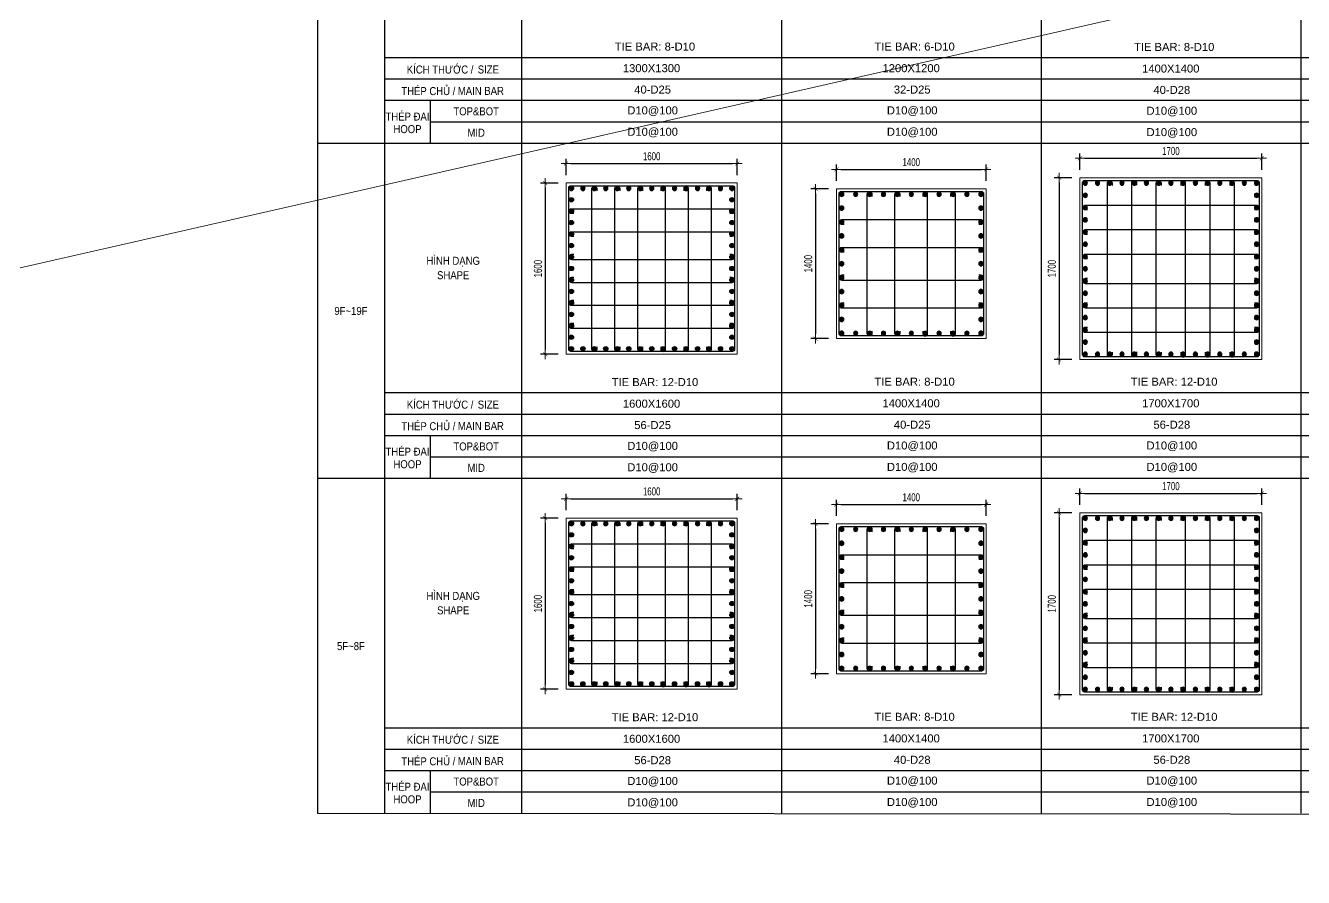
# Model space of a CAD drawing. Header units: millimetres. Extents: x 49323 to 380960, y -6102 to 181761.
# Drawn here: x 327740 to 339682, y 85705 to 93668 of the extents above; entities that cross this region are included whole.
import ezdxf
from ezdxf.enums import TextEntityAlignment as Align

# ---------------------------------------------------------------- set-up
doc = ezdxf.new("R2010")
doc.units = ezdxf.units.MM
doc.linetypes.add('CENTER2', pattern=[1.125, 0.75, -0.125, 0.125, -0.125])
doc.layers.get('Defpoints').update_dxf_attribs({"color": 151, "lineweight": 9})
for name, color, linetype in [('2', 2, 'Continuous'), ('A-ANNO-LEAD', 4, 'Continuous'), ('CEN', 1, 'CENTER2'), ('STL', 3, 'Continuous'), ('TIT1', 3, 'Continuous')]:
    doc.layers.add(name, color=color, linetype=linetype)
for name, color, linetype, lineweight in [('NDC_S_CONTINUOUS', 3, 'Continuous', 20), ('NDC_S_DIM', 1, 'Continuous', 15), ('NDC_S_VN TEXT', 7, 'Continuous', 20)]:
    doc.layers.add(name, color=color, linetype=linetype, lineweight=lineweight)
doc.styles.add('NDC_ARIAL', font='arial.ttf', dxfattribs={"width": 0.85})
doc.styles.add('NDC_DIM', font='', dxfattribs={"width": 0.75})
doc.styles.get('NDC_DIM').set_extended_font_data('Dotum')
doc.dimstyles.new('NDC_dim_30', dxfattribs={"dimscale": 30, "dimtxt": 2.5, "dimasz": 1.5, "dimexe": 1.5, "dimexo": 2.5, "dimgap": 1, "dimtad": 1, "dimdec": 0, "dimzin": 0, "dimdsep": 46, "dimtxsty": 'NDC_DIM', "dimblk": 'DIMMARK', "dimcen": 0.09, "dimdle": 1.2, "dimclrd": 1, "dimclre": 1, "dimclrt": 3, "dimadec": 0, "dimazin": 0, "dimtfac": 1, "dimtdec": 0, "dimtix": 1, "dimtofl": 0, "dimtmove": 0, "dimatfit": 3, "dimfxl": 8, "dimfxlon": 1, "dimtolj": 1, "dimtzin": 0, "dimarcsym": 0})

# ---------------------------------------------------------------- blocks, each defined once
blk = doc.blocks.new('DIMMARK')
at = {"layer": 'NDC_S_DIM', "color": 1}
blk.add_line((-1.5, 0), (1, 0), dxfattribs=at)
at = {"layer": 'NDC_S_DIM', "color": 2, "const_width": 0.1}
blk.add_lwpolyline([(-0.42, -0.42), (0.42, 0.42)], dxfattribs=at)
blk = doc.blocks.new('*D1123')
at = {"layer": 'Defpoints', "color": 0, "ltscale": 40, "transparency": 16777216}
for p in [(334391, 89245), (332791, 89064), (334391, 89064)]:
    blk.add_point(p, dxfattribs=at)
at = {"layer": 'NDC_S_DIM', "color": 1, "lineweight": -2, "ltscale": 40, "transparency": 16777216}
for p, q in [((332791, 89139), (332791, 89290)), ((332836, 89245), (334346, 89245)), ((334391, 89139), (334391, 89290))]:
    blk.add_line(p, q, dxfattribs=at)
at = {"layer": 'NDC_S_DIM', "color": 1, "lineweight": -2, "ltscale": 40, "transparency": 16777216, "xscale": 45, "yscale": 45, "zscale": 45, "rotation": 180}
blk.add_blockref('DIMMARK', (332791, 89245), dxfattribs=at)
at = {"layer": 'NDC_S_DIM', "color": 1, "lineweight": -2, "ltscale": 40, "transparency": 16777216, "xscale": 45, "yscale": 45, "zscale": 45}
blk.add_blockref('DIMMARK', (334391, 89245), dxfattribs=at)
at = {"layer": 'NDC_S_DIM', "color": 3, "ltscale": 40, "transparency": 16777216, "insert": (333591, 89313), "char_height": 75, "attachment_point": 5, "style": 'NDC_DIM'}
blk.add_mtext('\\A1;1600', dxfattribs=at)
blk = doc.blocks.new('*D1124')
at = {"layer": 'Defpoints', "color": 0, "ltscale": 40, "transparency": 16777216}
for p in [(332791, 89064), (332596, 87464), (332791, 87464)]:
    blk.add_point(p, dxfattribs=at)
at = {"layer": 'NDC_S_DIM', "color": 1, "lineweight": -2, "ltscale": 40, "transparency": 16777216}
for p, q in [((332716, 89064), (332551, 89064)), ((332596, 89019), (332596, 87509)), ((332716, 87464), (332551, 87464))]:
    blk.add_line(p, q, dxfattribs=at)
at = {"layer": 'NDC_S_DIM', "color": 1, "lineweight": -2, "ltscale": 40, "transparency": 16777216, "xscale": 45, "yscale": 45, "zscale": 45}
for p, rotation in [((332596, 89064), 90), ((332596, 87464), 270)]:
    blk.add_blockref('DIMMARK', p, dxfattribs=dict(at, rotation=rotation))
at = {"layer": 'NDC_S_DIM', "color": 3, "ltscale": 40, "transparency": 16777216, "insert": (332528, 88264), "char_height": 75, "attachment_point": 5, "rotation": 90, "style": 'NDC_DIM'}
blk.add_mtext('\\A1;1600', dxfattribs=at)
blk = doc.blocks.new('8')
at = {"layer": '2'}
blk.add_hatch(color=256, dxfattribs=at).paths.add_polyline_path([(20, 0, 0.386127), (2, 20), (-2, 20, 0.386127), (-20, 0, 1)])
blk.add_circle((0, 0), 20, dxfattribs=at)
blk = doc.blocks.new('5')
at = {"layer": 'CEN', "rotation": 180}
blk.add_blockref('8', (0, 0), dxfattribs=at)
blk = doc.blocks.new('*U1111')
at = {"layer": 'STL', "xscale": -1, "rotation": 270}
blk.add_blockref('5', (0, 0), dxfattribs=at)
blk = doc.blocks.new('*U1112')
at = {"layer": 'NDC_S_DIM', "color": 0, "linetype": 'ByBlock', "lineweight": -2, "transparency": 16777216}
for p in [(308770, 80184), (308877, 80184), (308984, 80184), (309091, 80184), (309199, 80184), (309306, 80184), (309413, 80184), (309520, 80184), (309627, 80184), (309734, 80184), (309842, 80184), (309949, 80184), (310056, 80184), (310163, 80184), (310270, 80184)]:
    blk.add_blockref('*U1111', p, dxfattribs=at)
blk = doc.blocks.new('*U1113')
at = {"layer": 'STL', "xscale": -1, "rotation": 270}
blk.add_blockref('5', (0, 0), dxfattribs=at)
blk = doc.blocks.new('*U1114')
at = {"layer": 'NDC_S_DIM', "color": 0, "linetype": 'ByBlock', "lineweight": -2, "transparency": 16777216}
for p in [(308770, 80184), (308877, 80184), (308984, 80184), (309091, 80184), (309199, 80184), (309306, 80184), (309413, 80184), (309520, 80184), (309627, 80184), (309734, 80184), (309842, 80184), (309949, 80184), (310056, 80184), (310163, 80184), (310270, 80184)]:
    blk.add_blockref('*U1113', p, dxfattribs=at)
blk = doc.blocks.new('*U1107')
at = {"layer": 'STL', "xscale": -1, "rotation": 270}
blk.add_blockref('5', (0, 0), dxfattribs=at)
blk = doc.blocks.new('*U1108')
at = {"layer": 'NDC_S_DIM', "color": 0, "linetype": 'ByBlock', "lineweight": -2, "transparency": 16777216}
for p in [(308770, 80184), (308877, 80184), (308984, 80184), (309091, 80184), (309199, 80184), (309306, 80184), (309413, 80184), (309520, 80184), (309627, 80184), (309734, 80184), (309842, 80184), (309949, 80184), (310056, 80184), (310163, 80184), (310270, 80184)]:
    blk.add_blockref('*U1107', p, dxfattribs=at)
blk = doc.blocks.new('*U1109')
at = {"layer": 'STL', "xscale": -1, "rotation": 270}
blk.add_blockref('5', (0, 0), dxfattribs=at)
blk = doc.blocks.new('*U1110')
at = {"layer": 'NDC_S_DIM', "color": 0, "linetype": 'ByBlock', "lineweight": -2, "transparency": 16777216}
for p in [(308770, 80184), (308877, 80184), (308984, 80184), (309091, 80184), (309199, 80184), (309306, 80184), (309413, 80184), (309520, 80184), (309627, 80184), (309734, 80184), (309842, 80184), (309949, 80184), (310056, 80184), (310163, 80184), (310270, 80184)]:
    blk.add_blockref('*U1109', p, dxfattribs=at)
blk = doc.blocks.new('*D1125')
at = {"layer": 'Defpoints', "color": 0, "ltscale": 40, "transparency": 16777216}
for p in [(334391, 92378), (332791, 92196), (334391, 92196)]:
    blk.add_point(p, dxfattribs=at)
at = {"layer": 'NDC_S_DIM', "color": 1, "lineweight": -2, "ltscale": 40, "transparency": 16777216}
for p, q in [((332791, 92271), (332791, 92423)), ((332836, 92378), (334346, 92378)), ((334391, 92271), (334391, 92423))]:
    blk.add_line(p, q, dxfattribs=at)
at = {"layer": 'NDC_S_DIM', "color": 1, "lineweight": -2, "ltscale": 40, "transparency": 16777216, "xscale": 45, "yscale": 45, "zscale": 45, "rotation": 180}
blk.add_blockref('DIMMARK', (332791, 92378), dxfattribs=at)
at = {"layer": 'NDC_S_DIM', "color": 1, "lineweight": -2, "ltscale": 40, "transparency": 16777216, "xscale": 45, "yscale": 45, "zscale": 45}
blk.add_blockref('DIMMARK', (334391, 92378), dxfattribs=at)
at = {"layer": 'NDC_S_DIM', "color": 3, "ltscale": 40, "transparency": 16777216, "insert": (333591, 92446), "char_height": 75, "attachment_point": 5, "style": 'NDC_DIM'}
blk.add_mtext('\\A1;1600', dxfattribs=at)
blk = doc.blocks.new('*D1126')
at = {"layer": 'Defpoints', "color": 0, "ltscale": 40, "transparency": 16777216}
for p in [(332791, 92196), (332596, 90596), (332791, 90596)]:
    blk.add_point(p, dxfattribs=at)
at = {"layer": 'NDC_S_DIM', "color": 1, "lineweight": -2, "ltscale": 40, "transparency": 16777216}
for p, q in [((332716, 92196), (332551, 92196)), ((332596, 92151), (332596, 90641)), ((332716, 90596), (332551, 90596))]:
    blk.add_line(p, q, dxfattribs=at)
at = {"layer": 'NDC_S_DIM', "color": 1, "lineweight": -2, "ltscale": 40, "transparency": 16777216, "xscale": 45, "yscale": 45, "zscale": 45}
for p, rotation in [((332596, 92196), 90), ((332596, 90596), 270)]:
    blk.add_blockref('DIMMARK', p, dxfattribs=dict(at, rotation=rotation))
at = {"layer": 'NDC_S_DIM', "color": 3, "ltscale": 40, "transparency": 16777216, "insert": (332528, 91396), "char_height": 75, "attachment_point": 5, "rotation": 90, "style": 'NDC_DIM'}
blk.add_mtext('\\A1;1600', dxfattribs=at)
blk = doc.blocks.new('*U1103')
at = {"layer": 'STL', "xscale": -1, "rotation": 270}
blk.add_blockref('5', (0, 0), dxfattribs=at)
blk = doc.blocks.new('*U1104')
at = {"layer": 'NDC_S_DIM', "color": 0, "linetype": 'ByBlock', "lineweight": -2, "transparency": 16777216}
for p in [(308770, 80184), (308877, 80184), (308984, 80184), (309091, 80184), (309199, 80184), (309306, 80184), (309413, 80184), (309520, 80184), (309627, 80184), (309734, 80184), (309842, 80184), (309949, 80184), (310056, 80184), (310163, 80184), (310270, 80184)]:
    blk.add_blockref('*U1103', p, dxfattribs=at)
blk = doc.blocks.new('*U1105')
at = {"layer": 'STL', "xscale": -1, "rotation": 270}
blk.add_blockref('5', (0, 0), dxfattribs=at)
blk = doc.blocks.new('*U1106')
at = {"layer": 'NDC_S_DIM', "color": 0, "linetype": 'ByBlock', "lineweight": -2, "transparency": 16777216}
for p in [(308770, 80184), (308877, 80184), (308984, 80184), (309091, 80184), (309199, 80184), (309306, 80184), (309413, 80184), (309520, 80184), (309627, 80184), (309734, 80184), (309842, 80184), (309949, 80184), (310056, 80184), (310163, 80184), (310270, 80184)]:
    blk.add_blockref('*U1105', p, dxfattribs=at)
blk = doc.blocks.new('*U1115')
at = {"layer": 'STL', "xscale": -1, "rotation": 270}
blk.add_blockref('5', (0, 0), dxfattribs=at)
blk = doc.blocks.new('*U1116')
at = {"layer": 'NDC_S_DIM', "color": 0, "linetype": 'ByBlock', "lineweight": -2, "transparency": 16777216}
for p in [(308770, 80184), (308877, 80184), (308984, 80184), (309091, 80184), (309199, 80184), (309306, 80184), (309413, 80184), (309520, 80184), (309627, 80184), (309734, 80184), (309842, 80184), (309949, 80184), (310056, 80184), (310163, 80184), (310270, 80184)]:
    blk.add_blockref('*U1115', p, dxfattribs=at)
blk = doc.blocks.new('*U1101')
at = {"layer": 'STL', "xscale": -1, "rotation": 270}
blk.add_blockref('5', (0, 0), dxfattribs=at)
blk = doc.blocks.new('*U1102')
at = {"layer": 'NDC_S_DIM', "color": 0, "linetype": 'ByBlock', "lineweight": -2, "transparency": 16777216}
for p in [(308770, 80184), (308877, 80184), (308984, 80184), (309091, 80184), (309199, 80184), (309306, 80184), (309413, 80184), (309520, 80184), (309627, 80184), (309734, 80184), (309842, 80184), (309949, 80184), (310056, 80184), (310163, 80184), (310270, 80184)]:
    blk.add_blockref('*U1101', p, dxfattribs=at)
blk = doc.blocks.new('*D1171')
at = {"layer": 'Defpoints', "color": 0, "ltscale": 40, "transparency": 16777216}
for p in [(336717, 89191), (335317, 89009), (336717, 89009)]:
    blk.add_point(p, dxfattribs=at)
at = {"layer": 'NDC_S_DIM', "color": 1, "lineweight": -2, "ltscale": 40, "transparency": 16777216}
for p, q in [((335317, 89084), (335317, 89236)), ((336717, 89084), (336717, 89236)), ((335362, 89191), (336672, 89191))]:
    blk.add_line(p, q, dxfattribs=at)
at = {"layer": 'NDC_S_DIM', "color": 1, "lineweight": -2, "ltscale": 40, "transparency": 16777216, "xscale": 45, "yscale": 45, "zscale": 45, "rotation": 180}
blk.add_blockref('DIMMARK', (335317, 89191), dxfattribs=at)
at = {"layer": 'NDC_S_DIM', "color": 1, "lineweight": -2, "ltscale": 40, "transparency": 16777216, "xscale": 45, "yscale": 45, "zscale": 45}
blk.add_blockref('DIMMARK', (336717, 89191), dxfattribs=at)
at = {"layer": 'NDC_S_DIM', "color": 3, "ltscale": 40, "transparency": 16777216, "insert": (336017, 89258), "char_height": 75, "attachment_point": 5, "style": 'NDC_DIM'}
blk.add_mtext('\\A1;1400', dxfattribs=at)
blk = doc.blocks.new('*D1172')
at = {"layer": 'Defpoints', "color": 0, "ltscale": 40, "transparency": 16777216}
for p in [(335317, 89009), (335122, 87609), (335317, 87609)]:
    blk.add_point(p, dxfattribs=at)
at = {"layer": 'NDC_S_DIM', "color": 1, "lineweight": -2, "ltscale": 40, "transparency": 16777216}
for p, q in [((335242, 89009), (335077, 89009)), ((335122, 88964), (335122, 87654)), ((335242, 87609), (335077, 87609))]:
    blk.add_line(p, q, dxfattribs=at)
at = {"layer": 'NDC_S_DIM', "color": 1, "lineweight": -2, "ltscale": 40, "transparency": 16777216, "xscale": 45, "yscale": 45, "zscale": 45}
for p, rotation in [((335122, 89009), 90), ((335122, 87609), 270)]:
    blk.add_blockref('DIMMARK', p, dxfattribs=dict(at, rotation=rotation))
at = {"layer": 'NDC_S_DIM', "color": 3, "ltscale": 40, "transparency": 16777216, "insert": (335054, 88309), "char_height": 75, "attachment_point": 5, "rotation": 90, "style": 'NDC_DIM'}
blk.add_mtext('\\A1;1400', dxfattribs=at)
blk = doc.blocks.new('*U1141')
at = {"layer": 'STL', "xscale": -1, "rotation": 270}
blk.add_blockref('5', (0, 0), dxfattribs=at)
blk = doc.blocks.new('*U1142')
at = {"layer": 'NDC_S_DIM', "color": 0, "linetype": 'ByBlock', "lineweight": -2, "transparency": 16777216}
for p in [(306344, 79984), (306474, 79984), (306604, 79984), (306734, 79984), (306864, 79984), (306994, 79984), (307124, 79984), (307254, 79984), (307384, 79984), (307514, 79984), (307644, 79984)]:
    blk.add_blockref('*U1141', p, dxfattribs=at)
blk = doc.blocks.new('*U1133')
at = {"layer": 'STL', "xscale": -1, "rotation": 270}
blk.add_blockref('5', (0, 0), dxfattribs=at)
blk = doc.blocks.new('*U1134')
at = {"layer": 'NDC_S_DIM', "color": 0, "linetype": 'ByBlock', "lineweight": -2, "transparency": 16777216}
for p in [(306344, 79984), (306474, 79984), (306604, 79984), (306734, 79984), (306864, 79984), (306994, 79984), (307124, 79984), (307254, 79984), (307384, 79984), (307514, 79984), (307644, 79984)]:
    blk.add_blockref('*U1133', p, dxfattribs=at)
blk = doc.blocks.new('*U1137')
at = {"layer": 'STL', "xscale": -1, "rotation": 270}
blk.add_blockref('5', (0, 0), dxfattribs=at)
blk = doc.blocks.new('*U1138')
at = {"layer": 'NDC_S_DIM', "color": 0, "linetype": 'ByBlock', "lineweight": -2, "transparency": 16777216}
for p in [(306344, 79984), (306474, 79984), (306604, 79984), (306734, 79984), (306864, 79984), (306994, 79984), (307124, 79984), (307254, 79984), (307384, 79984), (307514, 79984), (307644, 79984)]:
    blk.add_blockref('*U1137', p, dxfattribs=at)
blk = doc.blocks.new('*U1139')
at = {"layer": 'STL', "xscale": -1, "rotation": 270}
blk.add_blockref('5', (0, 0), dxfattribs=at)
blk = doc.blocks.new('*U1140')
at = {"layer": 'NDC_S_DIM', "color": 0, "linetype": 'ByBlock', "lineweight": -2, "transparency": 16777216}
for p in [(306344, 79984), (306474, 79984), (306604, 79984), (306734, 79984), (306864, 79984), (306994, 79984), (307124, 79984), (307254, 79984), (307384, 79984), (307514, 79984), (307644, 79984)]:
    blk.add_blockref('*U1139', p, dxfattribs=at)
blk = doc.blocks.new('*D1169')
at = {"layer": 'Defpoints', "color": 0, "ltscale": 40, "transparency": 16777216}
for p in [(336717, 92324), (335317, 92142), (336717, 92142)]:
    blk.add_point(p, dxfattribs=at)
at = {"layer": 'NDC_S_DIM', "color": 1, "lineweight": -2, "ltscale": 40, "transparency": 16777216}
for p, q in [((335317, 92217), (335317, 92369)), ((335362, 92324), (336672, 92324)), ((336717, 92217), (336717, 92369))]:
    blk.add_line(p, q, dxfattribs=at)
at = {"layer": 'NDC_S_DIM', "color": 1, "lineweight": -2, "ltscale": 40, "transparency": 16777216, "xscale": 45, "yscale": 45, "zscale": 45, "rotation": 180}
blk.add_blockref('DIMMARK', (335317, 92324), dxfattribs=at)
at = {"layer": 'NDC_S_DIM', "color": 1, "lineweight": -2, "ltscale": 40, "transparency": 16777216, "xscale": 45, "yscale": 45, "zscale": 45}
blk.add_blockref('DIMMARK', (336717, 92324), dxfattribs=at)
at = {"layer": 'NDC_S_DIM', "color": 3, "ltscale": 40, "transparency": 16777216, "insert": (336017, 92391), "char_height": 75, "attachment_point": 5, "style": 'NDC_DIM'}
blk.add_mtext('\\A1;1400', dxfattribs=at)
blk = doc.blocks.new('*D1170')
at = {"layer": 'Defpoints', "color": 0, "ltscale": 40, "transparency": 16777216}
for p in [(335317, 92142), (335122, 90742), (335317, 90742)]:
    blk.add_point(p, dxfattribs=at)
at = {"layer": 'NDC_S_DIM', "color": 1, "lineweight": -2, "ltscale": 40, "transparency": 16777216}
for p, q in [((335242, 92142), (335077, 92142)), ((335122, 92097), (335122, 90787)), ((335242, 90742), (335077, 90742))]:
    blk.add_line(p, q, dxfattribs=at)
at = {"layer": 'NDC_S_DIM', "color": 1, "lineweight": -2, "ltscale": 40, "transparency": 16777216, "xscale": 45, "yscale": 45, "zscale": 45}
for p, rotation in [((335122, 92142), 90), ((335122, 90742), 270)]:
    blk.add_blockref('DIMMARK', p, dxfattribs=dict(at, rotation=rotation))
at = {"layer": 'NDC_S_DIM', "color": 3, "ltscale": 40, "transparency": 16777216, "insert": (335054, 91442), "char_height": 75, "attachment_point": 5, "rotation": 90, "style": 'NDC_DIM'}
blk.add_mtext('\\A1;1400', dxfattribs=at)
blk = doc.blocks.new('*U1129')
at = {"layer": 'STL', "xscale": -1, "rotation": 270}
blk.add_blockref('5', (0, 0), dxfattribs=at)
blk = doc.blocks.new('*U1130')
at = {"layer": 'NDC_S_DIM', "color": 0, "linetype": 'ByBlock', "lineweight": -2, "transparency": 16777216}
for p in [(306344, 79984), (306474, 79984), (306604, 79984), (306734, 79984), (306864, 79984), (306994, 79984), (307124, 79984), (307254, 79984), (307384, 79984), (307514, 79984), (307644, 79984)]:
    blk.add_blockref('*U1129', p, dxfattribs=at)
blk = doc.blocks.new('*U1131')
at = {"layer": 'STL', "xscale": -1, "rotation": 270}
blk.add_blockref('5', (0, 0), dxfattribs=at)
blk = doc.blocks.new('*U1132')
at = {"layer": 'NDC_S_DIM', "color": 0, "linetype": 'ByBlock', "lineweight": -2, "transparency": 16777216}
for p in [(306344, 79984), (306474, 79984), (306604, 79984), (306734, 79984), (306864, 79984), (306994, 79984), (307124, 79984), (307254, 79984), (307384, 79984), (307514, 79984), (307644, 79984)]:
    blk.add_blockref('*U1131', p, dxfattribs=at)
blk = doc.blocks.new('*U1135')
at = {"layer": 'STL', "xscale": -1, "rotation": 270}
blk.add_blockref('5', (0, 0), dxfattribs=at)
blk = doc.blocks.new('*U1136')
at = {"layer": 'NDC_S_DIM', "color": 0, "linetype": 'ByBlock', "lineweight": -2, "transparency": 16777216}
for p in [(306344, 79984), (306474, 79984), (306604, 79984), (306734, 79984), (306864, 79984), (306994, 79984), (307124, 79984), (307254, 79984), (307384, 79984), (307514, 79984), (307644, 79984)]:
    blk.add_blockref('*U1135', p, dxfattribs=at)
blk = doc.blocks.new('*U1127')
at = {"layer": 'STL', "xscale": -1, "rotation": 270}
blk.add_blockref('5', (0, 0), dxfattribs=at)
blk = doc.blocks.new('*U1128')
at = {"layer": 'NDC_S_DIM', "color": 0, "linetype": 'ByBlock', "lineweight": -2, "transparency": 16777216}
for p in [(306344, 79984), (306474, 79984), (306604, 79984), (306734, 79984), (306864, 79984), (306994, 79984), (307124, 79984), (307254, 79984), (307384, 79984), (307514, 79984), (307644, 79984)]:
    blk.add_blockref('*U1127', p, dxfattribs=at)
blk = doc.blocks.new('*U1179')
at = {"layer": 'STL', "xscale": -1, "rotation": 270}
blk.add_blockref('5', (0, 0), dxfattribs=at)
blk = doc.blocks.new('*U1180')
at = {"layer": 'NDC_S_DIM', "color": 0, "linetype": 'ByBlock', "lineweight": -2, "transparency": 16777216}
for p in [(299693, 70168), (299807, 70168), (299921, 70168), (300036, 70168), (300150, 70168), (300264, 70168), (300379, 70168), (300493, 70168), (300607, 70168), (300722, 70168), (300836, 70168), (300950, 70168), (301065, 70168), (301179, 70168), (301293, 70168)]:
    blk.add_blockref('*U1179', p, dxfattribs=at)
blk = doc.blocks.new('*U1181')
at = {"layer": 'STL', "xscale": -1, "rotation": 270}
blk.add_blockref('5', (0, 0), dxfattribs=at)
blk = doc.blocks.new('*U1182')
at = {"layer": 'NDC_S_DIM', "color": 0, "linetype": 'ByBlock', "lineweight": -2, "transparency": 16777216}
for p in [(299693, 70168), (299807, 70168), (299921, 70168), (300036, 70168), (300150, 70168), (300264, 70168), (300379, 70168), (300493, 70168), (300607, 70168), (300722, 70168), (300836, 70168), (300950, 70168), (301065, 70168), (301179, 70168), (301293, 70168)]:
    blk.add_blockref('*U1181', p, dxfattribs=at)
blk = doc.blocks.new('*U1183')
at = {"layer": 'STL', "xscale": -1, "rotation": 270}
blk.add_blockref('5', (0, 0), dxfattribs=at)
blk = doc.blocks.new('*U1184')
at = {"layer": 'NDC_S_DIM', "color": 0, "linetype": 'ByBlock', "lineweight": -2, "transparency": 16777216}
for p in [(299693, 70168), (299807, 70168), (299921, 70168), (300036, 70168), (300150, 70168), (300264, 70168), (300379, 70168), (300493, 70168), (300607, 70168), (300722, 70168), (300836, 70168), (300950, 70168), (301065, 70168), (301179, 70168), (301293, 70168)]:
    blk.add_blockref('*U1183', p, dxfattribs=at)
blk = doc.blocks.new('*U1177')
at = {"layer": 'STL', "xscale": -1, "rotation": 270}
blk.add_blockref('5', (0, 0), dxfattribs=at)
blk = doc.blocks.new('*U1178')
at = {"layer": 'NDC_S_DIM', "color": 0, "linetype": 'ByBlock', "lineweight": -2, "transparency": 16777216}
for p in [(299693, 70168), (299807, 70168), (299921, 70168), (300036, 70168), (300150, 70168), (300264, 70168), (300379, 70168), (300493, 70168), (300607, 70168), (300722, 70168), (300836, 70168), (300950, 70168), (301065, 70168), (301179, 70168), (301293, 70168)]:
    blk.add_blockref('*U1177', p, dxfattribs=at)
blk = doc.blocks.new('*D1185')
at = {"layer": 'Defpoints', "color": 0, "ltscale": 40, "transparency": 16777216}
for p in [(339293, 89295), (337593, 89113), (339293, 89113)]:
    blk.add_point(p, dxfattribs=at)
at = {"layer": 'NDC_S_DIM', "color": 1, "lineweight": -2, "ltscale": 40, "transparency": 16777216}
for p, q in [((337593, 89188), (337593, 89340)), ((339293, 89188), (339293, 89340)), ((337638, 89295), (339248, 89295))]:
    blk.add_line(p, q, dxfattribs=at)
at = {"layer": 'NDC_S_DIM', "color": 1, "lineweight": -2, "ltscale": 40, "transparency": 16777216, "xscale": 45, "yscale": 45, "zscale": 45, "rotation": 180}
blk.add_blockref('DIMMARK', (337593, 89295), dxfattribs=at)
at = {"layer": 'NDC_S_DIM', "color": 1, "lineweight": -2, "ltscale": 40, "transparency": 16777216, "xscale": 45, "yscale": 45, "zscale": 45}
blk.add_blockref('DIMMARK', (339293, 89295), dxfattribs=at)
at = {"layer": 'NDC_S_DIM', "color": 3, "ltscale": 40, "transparency": 16777216, "insert": (338443, 89362), "char_height": 75, "attachment_point": 5, "style": 'NDC_DIM'}
blk.add_mtext('\\A1;1700', dxfattribs=at)
blk = doc.blocks.new('*D1186')
at = {"layer": 'Defpoints', "color": 0, "ltscale": 40, "transparency": 16777216}
for p in [(337593, 89113), (337398, 87413), (337593, 87413)]:
    blk.add_point(p, dxfattribs=at)
at = {"layer": 'NDC_S_DIM', "color": 1, "lineweight": -2, "ltscale": 40, "transparency": 16777216}
for p, q in [((337518, 89113), (337353, 89113)), ((337398, 89068), (337398, 87458)), ((337518, 87413), (337353, 87413))]:
    blk.add_line(p, q, dxfattribs=at)
at = {"layer": 'NDC_S_DIM', "color": 1, "lineweight": -2, "ltscale": 40, "transparency": 16777216, "xscale": 45, "yscale": 45, "zscale": 45}
for p, rotation in [((337398, 89113), 90), ((337398, 87413), 270)]:
    blk.add_blockref('DIMMARK', p, dxfattribs=dict(at, rotation=rotation))
at = {"layer": 'NDC_S_DIM', "color": 3, "ltscale": 40, "transparency": 16777216, "insert": (337331, 88263), "char_height": 75, "attachment_point": 5, "rotation": 90, "style": 'NDC_DIM'}
blk.add_mtext('\\A1;1700', dxfattribs=at)
blk = doc.blocks.new('*U1189')
at = {"layer": 'STL', "xscale": -1, "rotation": 270}
blk.add_blockref('5', (0, 0), dxfattribs=at)
blk = doc.blocks.new('*U1190')
at = {"layer": 'NDC_S_DIM', "color": 0, "linetype": 'ByBlock', "lineweight": -2, "transparency": 16777216}
for p in [(299693, 70168), (299807, 70168), (299921, 70168), (300036, 70168), (300150, 70168), (300264, 70168), (300379, 70168), (300493, 70168), (300607, 70168), (300722, 70168), (300836, 70168), (300950, 70168), (301065, 70168), (301179, 70168), (301293, 70168)]:
    blk.add_blockref('*U1189', p, dxfattribs=at)
blk = doc.blocks.new('*U1191')
at = {"layer": 'STL', "xscale": -1, "rotation": 270}
blk.add_blockref('5', (0, 0), dxfattribs=at)
blk = doc.blocks.new('*U1192')
at = {"layer": 'NDC_S_DIM', "color": 0, "linetype": 'ByBlock', "lineweight": -2, "transparency": 16777216}
for p in [(299693, 70168), (299807, 70168), (299921, 70168), (300036, 70168), (300150, 70168), (300264, 70168), (300379, 70168), (300493, 70168), (300607, 70168), (300722, 70168), (300836, 70168), (300950, 70168), (301065, 70168), (301179, 70168), (301293, 70168)]:
    blk.add_blockref('*U1191', p, dxfattribs=at)
blk = doc.blocks.new('*U1193')
at = {"layer": 'STL', "xscale": -1, "rotation": 270}
blk.add_blockref('5', (0, 0), dxfattribs=at)
blk = doc.blocks.new('*U1194')
at = {"layer": 'NDC_S_DIM', "color": 0, "linetype": 'ByBlock', "lineweight": -2, "transparency": 16777216}
for p in [(299693, 70168), (299807, 70168), (299921, 70168), (300036, 70168), (300150, 70168), (300264, 70168), (300379, 70168), (300493, 70168), (300607, 70168), (300722, 70168), (300836, 70168), (300950, 70168), (301065, 70168), (301179, 70168), (301293, 70168)]:
    blk.add_blockref('*U1193', p, dxfattribs=at)
blk = doc.blocks.new('*U1187')
at = {"layer": 'STL', "xscale": -1, "rotation": 270}
blk.add_blockref('5', (0, 0), dxfattribs=at)
blk = doc.blocks.new('*U1188')
at = {"layer": 'NDC_S_DIM', "color": 0, "linetype": 'ByBlock', "lineweight": -2, "transparency": 16777216}
for p in [(299693, 70168), (299807, 70168), (299921, 70168), (300036, 70168), (300150, 70168), (300264, 70168), (300379, 70168), (300493, 70168), (300607, 70168), (300722, 70168), (300836, 70168), (300950, 70168), (301065, 70168), (301179, 70168), (301293, 70168)]:
    blk.add_blockref('*U1187', p, dxfattribs=at)
blk = doc.blocks.new('*D1195')
at = {"layer": 'Defpoints', "color": 0, "ltscale": 40, "transparency": 16777216}
for p in [(339293, 92427), (337593, 92246), (339293, 92246)]:
    blk.add_point(p, dxfattribs=at)
at = {"layer": 'NDC_S_DIM', "color": 1, "lineweight": -2, "ltscale": 40, "transparency": 16777216}
for p, q in [((337593, 92321), (337593, 92472)), ((339293, 92321), (339293, 92472)), ((337638, 92427), (339248, 92427))]:
    blk.add_line(p, q, dxfattribs=at)
at = {"layer": 'NDC_S_DIM', "color": 1, "lineweight": -2, "ltscale": 40, "transparency": 16777216, "xscale": 45, "yscale": 45, "zscale": 45, "rotation": 180}
blk.add_blockref('DIMMARK', (337593, 92427), dxfattribs=at)
at = {"layer": 'NDC_S_DIM', "color": 1, "lineweight": -2, "ltscale": 40, "transparency": 16777216, "xscale": 45, "yscale": 45, "zscale": 45}
blk.add_blockref('DIMMARK', (339293, 92427), dxfattribs=at)
at = {"layer": 'NDC_S_DIM', "color": 3, "ltscale": 40, "transparency": 16777216, "insert": (338443, 92495), "char_height": 75, "attachment_point": 5, "style": 'NDC_DIM'}
blk.add_mtext('\\A1;1700', dxfattribs=at)
blk = doc.blocks.new('*D1196')
at = {"layer": 'Defpoints', "color": 0, "ltscale": 40, "transparency": 16777216}
for p in [(337593, 92246), (337398, 90546), (337593, 90546)]:
    blk.add_point(p, dxfattribs=at)
at = {"layer": 'NDC_S_DIM', "color": 1, "lineweight": -2, "ltscale": 40, "transparency": 16777216}
for p, q in [((337518, 92246), (337353, 92246)), ((337398, 92201), (337398, 90591)), ((337518, 90546), (337353, 90546))]:
    blk.add_line(p, q, dxfattribs=at)
at = {"layer": 'NDC_S_DIM', "color": 1, "lineweight": -2, "ltscale": 40, "transparency": 16777216, "xscale": 45, "yscale": 45, "zscale": 45}
for p, rotation in [((337398, 92246), 90), ((337398, 90546), 270)]:
    blk.add_blockref('DIMMARK', p, dxfattribs=dict(at, rotation=rotation))
at = {"layer": 'NDC_S_DIM', "color": 3, "ltscale": 40, "transparency": 16777216, "insert": (337331, 91396), "char_height": 75, "attachment_point": 5, "rotation": 90, "style": 'NDC_DIM'}
blk.add_mtext('\\A1;1700', dxfattribs=at)

msp = doc.modelspace()

# ---------------------------------------------------------------- linework, layer by layer
at = {"layer": '2', "lineweight": -2, "ltscale": 1000}
for points in [[(339268.5, 92200.7), (339268.5, 90590.7, -0.4142136), (339248.5, 90570.7), (337638.5, 90570.7, -0.4142136), (337618.5, 90590.7), (337618.5, 92200.7, -0.4142136), (337638.5, 92220.7), (339248.5, 92220.7, -0.4142136)], [(334366.3, 92151.4), (334366.3, 90641.4, -0.4142136), (334346.3, 90621.4), (332836.3, 90621.4, -0.4142136), (332816.3, 90641.4), (332816.3, 92151.4, -0.4142136), (332836.3, 92171.4), (334346.3, 92171.4, -0.4142136)], [(336692.4, 92097), (336692.4, 90787, -0.4142136), (336672.4, 90767), (335362.4, 90767, -0.4142136), (335342.4, 90787), (335342.4, 92097, -0.4142136), (335362.4, 92117), (336672.4, 92117, -0.4142136)], [(334366.3, 89018.7), (334366.3, 87508.7, -0.4142136), (334346.3, 87488.7), (332836.3, 87488.7, -0.4142136), (332816.3, 87508.7), (332816.3, 89018.7, -0.4142136), (332836.3, 89038.7), (334346.3, 89038.7, -0.4142136)], [(336692.4, 88964.3), (336692.4, 87654.3, -0.4142136), (336672.4, 87634.3), (335362.4, 87634.3, -0.4142136), (335342.4, 87654.3), (335342.4, 88964.3, -0.4142136), (335362.4, 88984.3), (336672.4, 88984.3, -0.4142136)], [(339268.5, 89068), (339268.5, 87458, -0.4142136), (339248.5, 87438), (337638.5, 87438, -0.4142136), (337618.5, 87458), (337618.5, 89068, -0.4142136), (337638.5, 89088), (339248.5, 89088, -0.4142136)]]:
    msp.add_lwpolyline(points, format="xyb", close=True, dxfattribs=at)
at = {"layer": '2'}
for points in [[(337894.4, 90615.3), (337894.4, 90593.2, -1), (337849.4, 90593.2), (337849.4, 92195.2, -1), (337894.4, 92195.2), (337894.4, 92173.1)], [(338123, 90616.8), (338123, 90594.7, -1), (338078, 90594.7), (338078, 92196.7, -1), (338123, 92196.7), (338123, 92174.6)], [(338351.7, 90615.3), (338351.7, 90593.2, -1), (338306.7, 90593.2), (338306.7, 92195.2, -1), (338351.7, 92195.2), (338351.7, 92173.1)], [(338535.3, 90615.3), (338535.3, 90593.2, 1), (338580.3, 90593.2), (338580.3, 92195.2, 1), (338535.3, 92195.2), (338535.3, 92173.1)], [(338763.9, 90615.3), (338763.9, 90593.2, 1), (338809, 90593.2), (338809, 92195.2, 1), (338763.9, 92195.2), (338763.9, 92173.1)], [(338992.6, 90615.3), (338992.6, 90593.2, 1), (339037.6, 90593.2), (339037.6, 92195.2, 1), (338992.6, 92195.2), (338992.6, 92173.1)], [(333077.9, 90666.1), (333077.9, 90643.9, -1), (333032.9, 90643.9), (333032.9, 92145.9, -1), (333077.9, 92145.9), (333077.9, 92123.8)], [(333292.3, 90666.1), (333292.3, 90643.9, -1), (333247.3, 90643.9), (333247.3, 92145.9, -1), (333292.3, 92145.9), (333292.3, 92123.8)], [(333506.6, 90666.1), (333506.6, 90643.9, -1), (333461.6, 90643.9), (333461.6, 92145.9, -1), (333506.6, 92145.9), (333506.6, 92123.8)], [(333676, 90666.1), (333676, 90643.9, 1), (333721, 90643.9), (333721, 92145.9, 1), (333676, 92145.9), (333676, 92123.8)], [(333890.3, 90666.1), (333890.3, 90643.9, 1), (333935.3, 90643.9), (333935.3, 92145.9, 1), (333890.3, 92145.9), (333890.3, 92123.8)], [(334104.7, 90666.1), (334104.7, 90643.9, 1), (334149.7, 90643.9), (334149.7, 92145.9, 1), (334104.7, 92145.9), (334104.7, 92123.8)], [(335649.8, 90811.7), (335649.8, 90789.5, -1), (335604.7, 90789.5), (335604.7, 92091.5, -1), (335649.8, 92091.5), (335649.8, 92069.4)], [(335909.9, 90811.7), (335909.9, 90789.5, -1), (335864.8, 90789.5), (335864.8, 92091.5, -1), (335909.9, 92091.5), (335909.9, 92069.4)], [(336124.9, 90811.7), (336124.9, 90789.5, 1), (336169.9, 90789.5), (336169.9, 92091.5, 1), (336124.9, 92091.5), (336124.9, 92069.4)], [(336385, 90811.7), (336385, 90789.5, 1), (336430, 90789.5), (336430, 92091.5, 1), (336385, 92091.5), (336385, 92069.4)], [(337665.4, 91944.1), (337643.3, 91944.1, -1), (337643.3, 91989.1), (339245.3, 91989.1, -1), (339245.3, 91944.1), (339223.2, 91944.1)], [(332863.2, 91910.5), (332841.1, 91910.5, -1), (332841.1, 91955.5), (334343.1, 91955.5, -1), (334343.1, 91910.5), (334321, 91910.5)], [(335389.3, 91808.9), (335367.2, 91808.9, -1), (335367.2, 91853.9), (336669.2, 91853.9, -1), (336669.2, 91808.9), (336647.1, 91808.9)], [(332863.2, 91696.2), (332841.1, 91696.2, -1), (332841.1, 91741.2), (334343.1, 91741.2, -1), (334343.1, 91696.2), (334321, 91696.2)], [(337665.4, 91715.4), (337643.3, 91715.4, -1), (337643.3, 91760.4), (339245.3, 91760.4, -1), (339245.3, 91715.4), (339223.2, 91715.4)], [(332863.2, 91526.8), (332841.1, 91526.8, 1), (332841.1, 91481.8), (334343.1, 91481.8, 1), (334343.1, 91526.8), (334321, 91526.8)], [(335389.3, 91548.8), (335367.2, 91548.8, -1), (335367.2, 91593.9), (336669.2, 91593.9, -1), (336669.2, 91548.8), (336647.1, 91548.8)], [(337665.4, 91486.8), (337643.3, 91486.8, -1), (337643.3, 91531.8), (339245.3, 91531.8, -1), (339245.3, 91486.8), (339223.2, 91486.8)], [(332863.2, 91312.5), (332841.1, 91312.5, 1), (332841.1, 91267.5), (334343.1, 91267.5, 1), (334343.1, 91312.5), (334321, 91312.5)], [(335389.3, 91333.8), (335367.2, 91333.8, 1), (335367.2, 91288.7), (336669.2, 91288.7, 1), (336669.2, 91333.8), (336647.1, 91333.8)], [(337665.4, 91303.2), (337643.3, 91303.2, 1), (337643.3, 91258.1), (339245.3, 91258.1, 1), (339245.3, 91303.2), (339223.2, 91303.2)], [(332863.2, 91098.1), (332841.1, 91098.1, 1), (332841.1, 91053.1), (334343.1, 91053.1, 1), (334343.1, 91098.1), (334321, 91098.1)], [(335389.3, 91073.7), (335367.2, 91073.7, 1), (335367.2, 91028.6), (336669.2, 91028.6, 1), (336669.2, 91073.7), (336647.1, 91073.7)], [(337665.4, 91074.5), (337643.3, 91074.5, 1), (337643.3, 91029.5), (339245.3, 91029.5, 1), (339245.3, 91074.5), (339223.2, 91074.5)], [(332863.2, 90883.8), (332841.1, 90883.8, 1), (332841.1, 90838.8), (334343.1, 90838.8, 1), (334343.1, 90883.8), (334321, 90883.8)], [(337665.4, 90845.9), (337643.3, 90845.9, 1), (337643.3, 90800.9), (339245.3, 90800.9, 1), (339245.3, 90845.9), (339223.2, 90845.9)], [(333077.9, 87533.4), (333077.9, 87511.2, -1), (333032.9, 87511.2), (333032.9, 89013.2, -1), (333077.9, 89013.2), (333077.9, 88991.1)], [(333292.3, 87533.4), (333292.3, 87511.2, -1), (333247.3, 87511.2), (333247.3, 89013.2, -1), (333292.3, 89013.2), (333292.3, 88991.1)], [(333506.6, 87533.4), (333506.6, 87511.2, -1), (333461.6, 87511.2), (333461.6, 89013.2, -1), (333506.6, 89013.2), (333506.6, 88991.1)], [(333676, 87533.4), (333676, 87511.2, 1), (333721, 87511.2), (333721, 89013.2, 1), (333676, 89013.2), (333676, 88991.1)], [(333890.3, 87533.4), (333890.3, 87511.2, 1), (333935.3, 87511.2), (333935.3, 89013.2, 1), (333890.3, 89013.2), (333890.3, 88991.1)], [(334104.7, 87533.4), (334104.7, 87511.2, 1), (334149.7, 87511.2), (334149.7, 89013.2, 1), (334104.7, 89013.2), (334104.7, 88991.1)], [(335649.8, 87679), (335649.8, 87656.8, -1), (335604.7, 87656.8), (335604.7, 88958.8, -1), (335649.8, 88958.8), (335649.8, 88936.7)], [(335909.9, 87679), (335909.9, 87656.8, -1), (335864.8, 87656.8), (335864.8, 88958.8, -1), (335909.9, 88958.8), (335909.9, 88936.7)], [(336124.9, 87679), (336124.9, 87656.8, 1), (336169.9, 87656.8), (336169.9, 88958.8, 1), (336124.9, 88958.8), (336124.9, 88936.7)], [(336385, 87679), (336385, 87656.8, 1), (336430, 87656.8), (336430, 88958.8, 1), (336385, 88958.8), (336385, 88936.7)], [(337894.4, 87482.6), (337894.4, 87460.5, -1), (337849.4, 87460.5), (337849.4, 89062.5, -1), (337894.4, 89062.5), (337894.4, 89040.4)], [(338123, 87484.1), (338123, 87462, -1), (338078, 87462), (338078, 89064, -1), (338123, 89064), (338123, 89041.8)], [(338351.7, 87482.6), (338351.7, 87460.5, -1), (338306.7, 87460.5), (338306.7, 89062.5, -1), (338351.7, 89062.5), (338351.7, 89040.4)], [(338535.3, 87482.6), (338535.3, 87460.5, 1), (338580.3, 87460.5), (338580.3, 89062.5, 1), (338535.3, 89062.5), (338535.3, 89040.4)], [(338763.9, 87482.6), (338763.9, 87460.5, 1), (338809, 87460.5), (338809, 89062.5, 1), (338763.9, 89062.5), (338763.9, 89040.4)], [(338992.6, 87482.6), (338992.6, 87460.5, 1), (339037.6, 87460.5), (339037.6, 89062.5, 1), (338992.6, 89062.5), (338992.6, 89040.4)], [(337665.4, 88811.4), (337643.3, 88811.4, -1), (337643.3, 88856.4), (339245.3, 88856.4, -1), (339245.3, 88811.4), (339223.2, 88811.4)], [(332863.2, 88777.8), (332841.1, 88777.8, -1), (332841.1, 88822.8), (334343.1, 88822.8, -1), (334343.1, 88777.8), (334321, 88777.8)], [(335389.3, 88676.2), (335367.2, 88676.2, -1), (335367.2, 88721.2), (336669.2, 88721.2, -1), (336669.2, 88676.2), (336647.1, 88676.2)], [(337665.4, 88582.7), (337643.3, 88582.7, -1), (337643.3, 88627.7), (339245.3, 88627.7, -1), (339245.3, 88582.7), (339223.2, 88582.7)], [(332863.2, 88563.5), (332841.1, 88563.5, -1), (332841.1, 88608.5), (334343.1, 88608.5, -1), (334343.1, 88563.5), (334321, 88563.5)], [(332863.2, 88394.1), (332841.1, 88394.1, 1), (332841.1, 88349.1), (334343.1, 88349.1, 1), (334343.1, 88394.1), (334321, 88394.1)], [(335389.3, 88416.1), (335367.2, 88416.1, -1), (335367.2, 88461.2), (336669.2, 88461.2, -1), (336669.2, 88416.1), (336647.1, 88416.1)], [(337665.4, 88354.1), (337643.3, 88354.1, -1), (337643.3, 88399.1), (339245.3, 88399.1, -1), (339245.3, 88354.1), (339223.2, 88354.1)], [(332863.2, 88179.8), (332841.1, 88179.8, 1), (332841.1, 88134.8), (334343.1, 88134.8, 1), (334343.1, 88179.8), (334321, 88179.8)], [(335389.3, 88201.1), (335367.2, 88201.1, 1), (335367.2, 88156), (336669.2, 88156, 1), (336669.2, 88201.1), (336647.1, 88201.1)], [(337665.4, 88170.5), (337643.3, 88170.5, 1), (337643.3, 88125.4), (339245.3, 88125.4, 1), (339245.3, 88170.5), (339223.2, 88170.5)], [(332863.2, 87965.4), (332841.1, 87965.4, 1), (332841.1, 87920.4), (334343.1, 87920.4, 1), (334343.1, 87965.4), (334321, 87965.4)], [(335389.3, 87941), (335367.2, 87941, 1), (335367.2, 87895.9), (336669.2, 87895.9, 1), (336669.2, 87941), (336647.1, 87941)], [(337665.4, 87941.8), (337643.3, 87941.8, 1), (337643.3, 87896.8), (339245.3, 87896.8, 1), (339245.3, 87941.8), (339223.2, 87941.8)], [(332863.2, 87751.1), (332841.1, 87751.1, 1), (332841.1, 87706.1), (334343.1, 87706.1, 1), (334343.1, 87751.1), (334321, 87751.1)], [(337665.4, 87713.2), (337643.3, 87713.2, 1), (337643.3, 87668.2), (339245.3, 87668.2, 1), (339245.3, 87713.2), (339223.2, 87713.2)]]:
    msp.add_lwpolyline(points, format="xyb", dxfattribs=at)
at = {"layer": 'A-ANNO-LEAD'}
msp.add_lwpolyline([(330466.4, 86304.5), (351801.4, 86291.4), (351801.4, 102911.4), (330466.4, 102924.5)], close=True, dxfattribs=at)
at = {"layer": 'Defpoints', "ltscale": 40}
msp.add_line((302635, 85704.5), (380959.6, 103524.5), dxfattribs=at)
at = {"layer": 'NDC_S_CONTINUOUS', "ltscale": 70}
for points in [[(334391.3, 92196.4), (334391.3, 90596.4), (332791.3, 90596.4), (332791.3, 92196.4), (334391.3, 92196.4)], [(339293.5, 92245.7), (339293.5, 90545.7), (337593.5, 90545.7), (337593.5, 92245.7), (339293.5, 92245.7)], [(336717.4, 92142), (336717.4, 90742), (335317.4, 90742), (335317.4, 92142), (336717.4, 92142)], [(339293.5, 89113), (339293.5, 87413), (337593.5, 87413), (337593.5, 89113), (339293.5, 89113)], [(334391.3, 89063.7), (334391.3, 87463.7), (332791.3, 87463.7), (332791.3, 89063.7), (334391.3, 89063.7)], [(336717.4, 89009.3), (336717.4, 87609.3), (335317.4, 87609.3), (335317.4, 89009.3), (336717.4, 89009.3)]]:
    msp.add_lwpolyline(points, dxfattribs=at)
at = {"layer": 'TIT1'}
for p, q in [((331094.3, 102204.5), (331094.3, 86304.5)), ((332378.2, 86304.5), (332378.2, 102204.5)), ((334804.3, 102204.5), (334804.3, 86304.5)), ((337230.4, 102204.5), (337230.4, 86304.5)), ((339656.5, 102204.5), (339656.5, 86304.5)), ((351801.4, 92566.4), (330466.4, 92566.4)), ((351801.4, 89433.7), (330466.4, 89433.7))]:
    msp.add_line(p, q, dxfattribs=at)
at = {"layer": 'TIT1', "color": 8}
for p, q in [((351801.4, 93366.4), (331094.3, 93366.4)), ((351801.4, 93166.4), (331094.3, 93166.4)), ((351801.4, 92966.4), (331094.3, 92966.4)), ((331523.5, 92566.4), (331523.5, 92966.4)), ((351801.4, 92766.4), (331523.5, 92766.4)), ((351801.4, 90233.7), (331094.3, 90233.7)), ((351801.4, 90033.7), (331094.3, 90033.7)), ((351801.4, 89833.7), (331094.3, 89833.7)), ((331523.5, 89433.7), (331523.5, 89833.7)), ((351801.4, 89633.7), (331523.5, 89633.7)), ((351801.4, 87101), (331094.3, 87101)), ((351801.4, 86901), (331094.3, 86901)), ((351801.4, 86701), (331094.3, 86701)), ((331523.5, 86301), (331523.5, 86701)), ((351801.4, 86501), (331523.5, 86501))]:
    msp.add_line(p, q, dxfattribs=at)

# ---------------------------------------------------------------- block references
at = {"layer": 'NDC_S_DIM'}
for name, p in [('*U1190', (37950.5, 22027.6)), ('*U1104', (24071.2, 11961.7)), ('*U1130', (29023.4, 12107.3)), ('*U1132', (29023.4, 10806.8)), ('*U1192', (37950.5, 20427.1)), ('*U1112', (24071.2, 8829)), ('*U1142', (29023.4, 8974.6)), ('*U1180', (37950.5, 18894.9)), ('*U1134', (29023.4, 7674.1)), ('*U1182', (37950.5, 17294.4))]:
    msp.add_blockref(name, p, dxfattribs=at)
at = {"layer": 'NDC_S_DIM', "rotation": 90}
for name, p in [('*U1194', (407810.9, -209098)), ('*U1188', (409411.3, -209098)), ('*U1136', (415351.4, -215552.7)), ('*U1128', (416651.9, -215552.7)), ('*U1138', (415351.4, -218685.4)), ('*U1140', (416651.9, -218685.4)), ('*U1184', (407810.9, -212230.7)), ('*U1178', (409411.3, -212230.7))]:
    msp.add_blockref(name, p, dxfattribs=at)
at = {"layer": 'NDC_S_DIM', "xscale": -1}
for name, p, rotation in [('*U1116', (252656.8, -218122.9), 270), ('*U1102', (254157.3, -218122.9), 270), ('*U1106', (24071.2, 170831.2), 180), ('*U1108', (252656.8, -221255.6), 270), ('*U1110', (254157.3, -221255.6), 270), ('*U1114', (24071.2, 167698.5), 180)]:
    msp.add_blockref(name, p, dxfattribs=dict(at, rotation=rotation))

# ---------------------------------------------------------------- texts
at = {"layer": 'NDC_S_VN TEXT', "style": 'NDC_ARIAL', "width": 0.85}
for s, p in [('KÍCH THƯỚC /', (331613.9, 93266.4)), ('THÉP CHỦ /', (331503.8, 93066.4)), ('THÉP ĐAI', (331309, 92827.5)), ('HÌNH DẠNG', (331736.3, 91470.8)), ('KÍCH THƯỚC /', (331613.9, 90133.7)), ('THÉP CHỦ /', (331503.8, 89933.7)), ('THÉP ĐAI', (331309, 89694.8)), ('HÌNH DẠNG', (331736.3, 88338.1)), ('KÍCH THƯỚC /', (331613.9, 87001)), ('THÉP CHỦ /', (331503.8, 86801)), ('THÉP ĐAI', (331309, 86562.1))]:
    msp.add_text(s, height=75, dxfattribs=at).set_placement(p, align=Align.MIDDLE)
at = {"layer": 'TIT1', "style": 'NDC_ARIAL'}
for s, p in [('TIE BAR: 8-D10', (333621.6, 93471.7)), ('TIE BAR: 6-D10', (336047.7, 93471.7)), ('TIE BAR: 8-D10', (338473.8, 93468.2)), ('1300X1300', (333589.8, 93269.8)), ('1200X1200', (336015.9, 93269.8)), ('1400X1400', (338441.9, 93266.3)), ('40-D25', (333599.8, 93069.8)), ('32-D25', (336025.9, 93069.8)), ('40-D28', (338452, 93066.3)), ('D10@100', (333599.8, 92869.8)), ('D10@100', (336025.9, 92869.8)), ('D10@100', (338452, 92866.3)), ('D10@100', (333599.8, 92669.8)), ('D10@100', (336025.9, 92669.8)), ('D10@100', (338452, 92666.3)), ('TIE BAR: 12-D10', (333621.6, 90335.5)), ('TIE BAR: 8-D10', (336047.7, 90339)), ('TIE BAR: 12-D10', (338473.8, 90339)), ('1600X1600', (333589.8, 90133.6)), ('1400X1400', (336015.9, 90137.1)), ('1700X1700', (338441.9, 90137.1)), ('56-D25', (333599.8, 89933.6)), ('40-D25', (336025.9, 89937.1)), ('56-D28', (338452, 89937.1)), ('D10@100', (333599.8, 89733.6)), ('D10@100', (336025.9, 89737.1)), ('D10@100', (338452, 89737.1)), ('D10@100', (333599.8, 89533.6)), ('D10@100', (336025.9, 89537.1)), ('D10@100', (338452, 89537.1)), ('TIE BAR: 12-D10', (333621.6, 87202.8)), ('TIE BAR: 8-D10', (336047.7, 87206.3)), ('TIE BAR: 12-D10', (338473.8, 87206.3)), ('1600X1600', (333589.8, 87000.9)), ('1400X1400', (336015.9, 87004.4)), ('1700X1700', (338441.9, 87004.4)), ('56-D28', (333599.8, 86800.9)), ('40-D28', (336025.9, 86804.4)), ('56-D28', (338452, 86804.4)), ('D10@100', (333599.8, 86600.9)), ('D10@100', (336025.9, 86604.4)), ('D10@100', (338452, 86604.4)), ('D10@100', (333599.8, 86400.9)), ('D10@100', (336025.9, 86404.4)), ('D10@100', (338452, 86404.4))]:
    msp.add_text(s, height=75, dxfattribs=at).set_placement(p, align=Align.MIDDLE)
at = {"layer": 'TIT1', "style": 'NDC_ARIAL', "width": 0.85}
for s, p in [('SIZE', (332064.4, 93257.6)), ('MAIN BAR', (331994.7, 93057.6)), ('TOP&BOT', (331950.9, 92866.4)), ('HOOP', (331309, 92700.2)), ('MID', (331950.9, 92666.4)), ('SHAPE', (331736.3, 91334.5)), ('9F~19F', (330780.4, 91000.1)), ('SIZE', (332064.4, 90124.9)), ('MAIN BAR', (331994.7, 89924.9)), ('TOP&BOT', (331950.9, 89733.7)), ('HOOP', (331309, 89567.5)), ('MID', (331950.9, 89533.7)), ('SHAPE', (331736.3, 88201.8)), ('5F~8F', (330780.4, 87867.4)), ('SIZE', (332064.4, 86992.2)), ('MAIN BAR', (331994.7, 86792.2)), ('TOP&BOT', (331950.9, 86601)), ('HOOP', (331309, 86434.8)), ('MID', (331950.9, 86401))]:
    msp.add_text(s, height=75, dxfattribs=at).set_placement(p, align=Align.MIDDLE)

# ---------------------------------------------------------------- dimensions: what is measured, and where the dimension line sits
at = {"layer": 'NDC_S_DIM', "ltscale": 40}
for base, p1, p2, picture, middle in [((334391.3, 92378), (332791.3, 92196.4), (334391.3, 92196.4), '*D1125', (333591.3, 92445.6)), ((336717.4, 92323.6), (335317.4, 92142), (336717.4, 92142), '*D1169', (336017.4, 92391.2)), ((339293.5, 92427.3), (337593.5, 92245.7), (339293.5, 92245.7), '*D1195', (338443.5, 92494.8)), ((334391.3, 89245.3), (332791.3, 89063.7), (334391.3, 89063.7), '*D1123', (333591.3, 89312.9)), ((339293.5, 89294.6), (337593.5, 89113), (339293.5, 89113), '*D1185', (338443.5, 89362.1)), ((336717.4, 89190.9), (335317.4, 89009.3), (336717.4, 89009.3), '*D1171', (336017.4, 89258.5))]:
    dim = msp.add_linear_dim(base=base, p1=p1, p2=p2, dimstyle='NDC_dim_30', dxfattribs=at)
    dim.commit()
    dim.dimension.update_dxf_attribs({"geometry": picture, "text_midpoint": middle})
for base, p1, p2, picture, middle in [((332595.9, 90596.4), (332791.3, 92196.4), (332791.3, 90596.4), '*D1126', (332528.4, 91396.4)), ((337398.1, 90545.7), (337593.5, 92245.7), (337593.5, 90545.7), '*D1196', (337330.6, 91395.7)), ((335122, 90742), (335317.4, 92142), (335317.4, 90742), '*D1170', (335054.5, 91442)), ((332595.9, 87463.7), (332791.3, 89063.7), (332791.3, 87463.7), '*D1124', (332528.4, 88263.7)), ((337398.1, 87413), (337593.5, 89113), (337593.5, 87413), '*D1186', (337330.6, 88263)), ((335122, 87609.3), (335317.4, 89009.3), (335317.4, 87609.3), '*D1172', (335054.5, 88309.3))]:
    dim = msp.add_linear_dim(base=base, p1=p1, p2=p2, angle=90, dimstyle='NDC_dim_30', dxfattribs=at)
    dim.commit()
    dim.dimension.update_dxf_attribs({"geometry": picture, "text_midpoint": middle})

doc.saveas('drawing.dxf')
